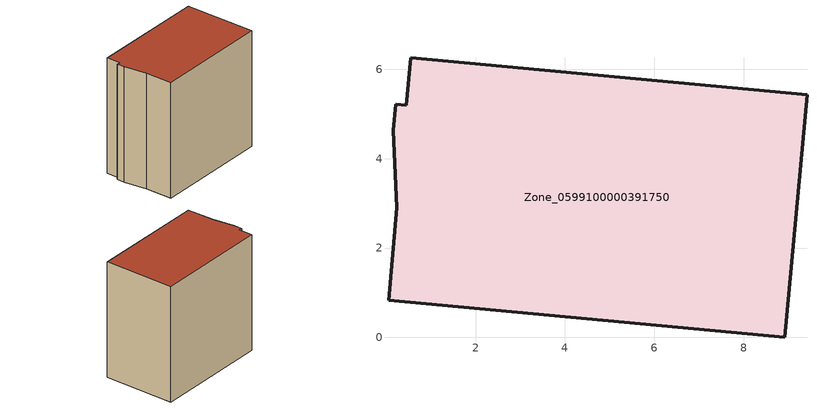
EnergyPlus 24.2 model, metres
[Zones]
Zone_0599100000391750
 floor ground (C_G): 0.24,2.91 0.16,4.63 0.21,5.22 0.45,5.2 0.55,6.26 9.42,5.43 8.92,0 0.05,0.83 z0
 wall outside (C_F): 0.45,5.2 0.21,5.22 0.16,4.63 0.24,2.91 0.05,0.83 8.92,0 9.42,5.43 0.55,6.26 0.45,5.2 z0:9
 roof outside (C_R): 0.16,4.63 0.24,2.91 0.05,0.83 8.92,0 9.42,5.43 0.55,6.26 0.45,5.2 0.21,5.22 z9
[BUILDING]
Pand.0599100000391750: North Axis=0; Terrain=City; Loads Convergence Tolerance Value=0.04; Temperature Convergence Tolerance Value=0.4; Solar Distribution=FullExterior; Maximum Number of Warmup Days=25; Minimum Number of Warmup Days=1
[Site:Location]
Rotterdam.The.Hague.AP_ZH_NLD Design_Conditions: Latitude=51.96; Longitude=4.45; Time Zone=1; Elevation=-4.5
[SITE:GROUNDTEMPERATURE:BUILDINGSURFACE]
18, 18, 18, 18, 18, 18, 18, 18, 18, 18, 18, 18
[MATERIAL] Thermal Absorptance=0.9; Solar Absorptance=0.7; Visible Absorptance=0.7
Name | Roughness | Thickness | Conductivity | Density | Specific Heat
G.TI.1992-2005 | MediumSmooth | 0.15 | 0.06 | 540 | 1210
F.TI.1992-2005 | Rough | 0.3 | 0.12 | 1920 | 840
R.TI.1992-2005 | MediumRough | 0.2 | 0.08 | 1500 | 1000
[CONSTRUCTION]
C_G: G.TI.1992-2005
C_F: F.TI.1992-2005
C_R: R.TI.1992-2005
[ZONE]
Zone_0599100000391750: Type=1; Multiplier=1; Ceiling Height=Autocalculate; Volume=Autocalculate; Floor Area=autocalculate; Part of Total Floor Area=Yes
[ZONEINFILTRATION:DESIGNFLOWRATE]
Infil_Zone_0599100000391750: Zone or ZoneList or Space or SpaceList=Zone_0599100000391750; Schedule=AlwaysOn; Design Flow Rate Calculation Method=Flow/Area; Flow Rate per Floor Area=0.0015; Constant Term Coefficient=1; Temperature Term Coefficient=0; Velocity Term Coefficient=0; Velocity Squared Term Coefficient=0
[HVACTEMPLATE:ZONE:IDEALLOADSAIRSYSTEM]
Zone_0599100000391750: Maximum Heating Supply Air Temperature=50; Minimum Cooling Supply Air Temperature=13; Maximum Heating Supply Air Humidity Ratio=0.0156; Minimum Cooling Supply Air Humidity Ratio=0.0077; Heating Limit=NoLimit; Cooling Limit=NoLimit; Dehumidification Control Type=ConstantSensibleHeatRatio; Cooling Sensible Heat Ratio=0.7; Dehumidification Setpoint=60; Humidification Control Type=None; Humidification Setpoint=30; Outdoor Air Method=None; Outdoor Air Flow Rate per Person=0.00944; Outdoor Air Flow Rate per Zone Floor Area=0; Outdoor Air Flow Rate per Zone=0; Demand Controlled Ventilation Type=None; Outdoor Air Economizer Type=NoEconomizer; Heat Recovery Type=None; Sensible Heat Recovery Effectiveness=0.7; Latent Heat Recovery Effectiveness=0.65
[ZONECONTROL:THERMOSTAT]
ThermostatControl_Zone_0599100000391750: Zone or ZoneList=Zone_0599100000391750; Control Type Schedule=DualSetpointControlType; Control 1=Thermostat_Zone_0599100000391750; Temperature Difference Between Cutout And Setpoint=0
[THERMOSTATSETPOINT:DUALSETPOINT]
Thermostat_Zone_0599100000391750: Heating Setpoint Temperature Schedule=HeatingSetpoint_Zone_0599100000391750; Cooling Setpoint Temperature Schedule=CoolingSetpoint_Zone_0599100000391750
[SCHEDULE:COMPACT]
HeatingSetpoint_Zone_0599100000391750: Through: 12/31, For: AllDays, Until: 24:00, 21
CoolingSetpoint_Zone_0599100000391750: Through: 12/31, For: AllDays, Until: 24:00, 24
DualSetpointControlType: Through: 12/31, For: AllDays, Until: 24:00, 4
AlwaysOn: Through: 12/31, For: AllDays, Until: 24:00, 1
